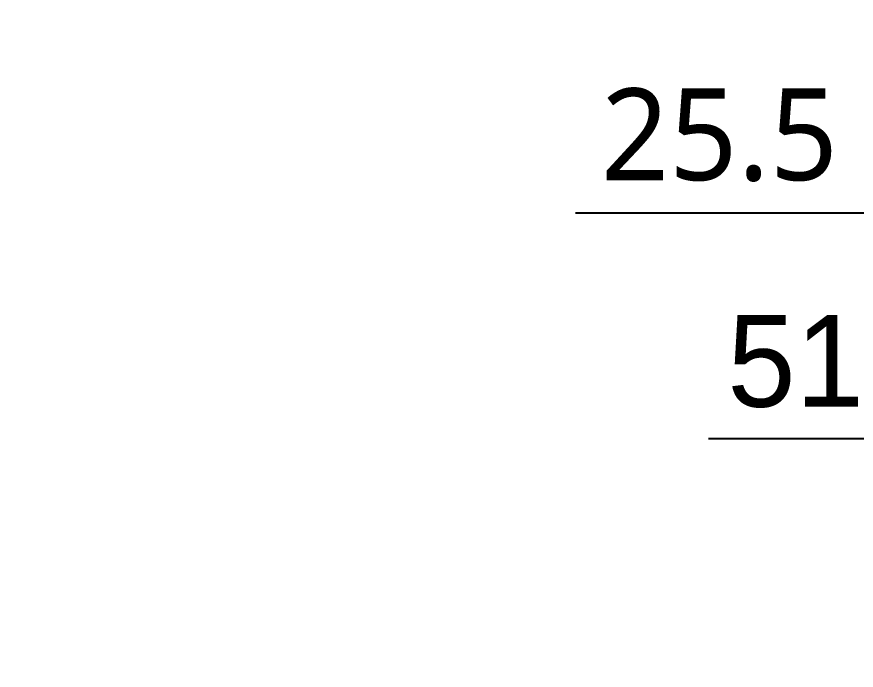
# Model space of a CAD drawing. Header units: millimetres. Extents: x 5828 to 6704, y 123 to 421.
# Drawn here: x 6391.23 to 6404.94, y 261.22 to 271.89 of the extents above; entities that cross this region are included whole.
import ezdxf

# ---------------------------------------------------------------- set-up
doc = ezdxf.new("R2010")
doc.units = ezdxf.units.MM
doc.layers.add('尺寸标注', color=7, linetype='Continuous')
doc.styles.add('微软雅黑', font='msyh.ttc', dxfattribs={"height": 1.5})
doc.dimstyles.new('尺寸标注_1_20比例', dxfattribs={"dimtxt": 1.5, "dimasz": 1.25, "dimexe": 0.5, "dimexo": 0.4, "dimgap": 0.5, "dimtad": 1, "dimdec": 1, "dimlfac": 20, "dimdsep": 46, "dimtxsty": '微软雅黑', "dimcen": 0.09, "dimadec": 0, "dimazin": 0, "dimtp": 0.01, "dimtm": 0.01, "dimtfac": 1, "dimtdec": 1, "dimtofl": 0, "dimtmove": 0, "dimatfit": 3, "dimfxl": 1, "dimtolj": 1, "dimarcsym": 0})

# ---------------------------------------------------------------- blocks, each defined once
blk = doc.blocks.new('*D1084')
at = {"layer": 'Defpoints', "color": 0}
for p in [(6408.179, 274.869), (6410.729, 274.894), (6410.729, 264.998)]:
    blk.add_point(p, dxfattribs=at)
at = {"layer": '尺寸标注', "color": 0, "lineweight": -2}
for p, q in [((6408.179, 274.469), (6408.179, 264.498)), ((6410.729, 274.494), (6410.729, 264.498)), ((6406.929, 264.998), (6402.531, 264.998)), ((6411.979, 264.998), (6413.229, 264.998))]:
    blk.add_line(p, q, dxfattribs=at)
at = {"layer": '尺寸标注', "color": 0}
for points in [[(6406.929, 264.789), (6406.929, 265.206), (6408.179, 264.998)], [(6411.979, 265.206), (6411.979, 264.789), (6410.729, 264.998)]]:
    blk.add_solid(points, dxfattribs=at)
at = {"layer": '尺寸标注', "color": 0, "insert": (6403.952, 266.259), "char_height": 1.5, "attachment_point": 5, "style": '微软雅黑'}
blk.add_mtext('\\A1;\\A1;{\\fAlibaba PuHuiTi 3.0 55 Regular|b0|i0|c134|p18;51}', dxfattribs=at)
blk = doc.blocks.new('*D1086')
at = {"layer": 'Defpoints', "color": 0}
for p in [(6374.804, 277.144), (6410.704, 221.456), (6410.704, 217.572)]:
    blk.add_point(p, dxfattribs=at)
at = {"layer": '尺寸标注', "color": 0, "lineweight": -2}
for p, q in [((6374.804, 276.744), (6374.804, 217.072)), ((6410.704, 221.056), (6410.704, 217.072)), ((6376.054, 217.572), (6409.454, 217.572))]:
    blk.add_line(p, q, dxfattribs=at)
at = {"layer": '尺寸标注', "color": 0}
for points in [[(6376.054, 217.78), (6376.054, 217.364), (6374.804, 217.572)], [(6409.454, 217.364), (6409.454, 217.78), (6410.704, 217.572)]]:
    blk.add_solid(points, dxfattribs=at)
at = {"layer": '尺寸标注', "color": 0, "insert": (6392.754, 218.844), "char_height": 1.5, "attachment_point": 5, "style": '微软雅黑'}
blk.add_mtext('\\A1;\\A1;{\\fAlibaba PuHuiTi 3.0 55 Regular|b0|i0|c134|p18;718}', dxfattribs=at)
blk = doc.blocks.new('*D1159')
at = {"layer": 'Defpoints', "color": 0}
for p in [(6409.454, 280.407), (6408.179, 274.869), (6409.454, 268.68)]:
    blk.add_point(p, dxfattribs=at)
at = {"layer": '尺寸标注', "color": 0, "lineweight": -2}
for p, q in [((6409.454, 280.007), (6409.454, 268.18)), ((6408.179, 274.469), (6408.179, 268.18)), ((6406.929, 268.68), (6400.353, 268.68)), ((6410.704, 268.68), (6411.954, 268.68))]:
    blk.add_line(p, q, dxfattribs=at)
at = {"layer": '尺寸标注', "color": 0}
for points in [[(6406.929, 268.471), (6406.929, 268.888), (6408.179, 268.68)], [(6410.704, 268.888), (6410.704, 268.471), (6409.454, 268.68)]]:
    blk.add_solid(points, dxfattribs=at)
at = {"layer": '尺寸标注', "color": 0, "insert": (6402.707, 269.955), "char_height": 1.5, "attachment_point": 5, "style": '微软雅黑'}
blk.add_mtext('\\A1;25.5', dxfattribs=at)

msp = doc.modelspace()

# ---------------------------------------------------------------- dimensions: what is measured, and where the dimension line sits
at = {"layer": '尺寸标注'}
dim = msp.add_linear_dim(base=(6409.4545, 268.6795), p1=(6408.1795, 274.8693), p2=(6409.4545, 280.4069), dimstyle='尺寸标注_1_20比例', dxfattribs=at)
dim.commit()
dim.dimension.update_dxf_attribs({"geometry": '*D1159', "text_midpoint": (6402.7069, 268.6795), "dimtype": 160})
dim = msp.add_linear_dim(base=(6410.7045, 217.572), p1=(6374.8045, 277.1443), p2=(6410.7045, 221.4555), text='\\A1;{\\fAlibaba PuHuiTi 3.0 55 Regular|b0|i0|c134|p18;<>}', dimstyle='尺寸标注_1_20比例', dxfattribs=at)
dim.commit()
dim.dimension.update_dxf_attribs({"geometry": '*D1086', "text_midpoint": (6392.7545, 218.8436)})
dim = msp.add_linear_dim(base=(6410.7295, 264.9978), p1=(6408.1795, 274.8693), p2=(6410.7295, 274.8943), text='\\A1;{\\fAlibaba PuHuiTi 3.0 55 Regular|b0|i0|c134|p18;<>}', dimstyle='尺寸标注_1_20比例', dxfattribs=at)
dim.commit()
dim.dimension.update_dxf_attribs({"geometry": '*D1084', "text_midpoint": (6403.9518, 264.9978), "dimtype": 160})

doc.saveas('drawing.dxf')
